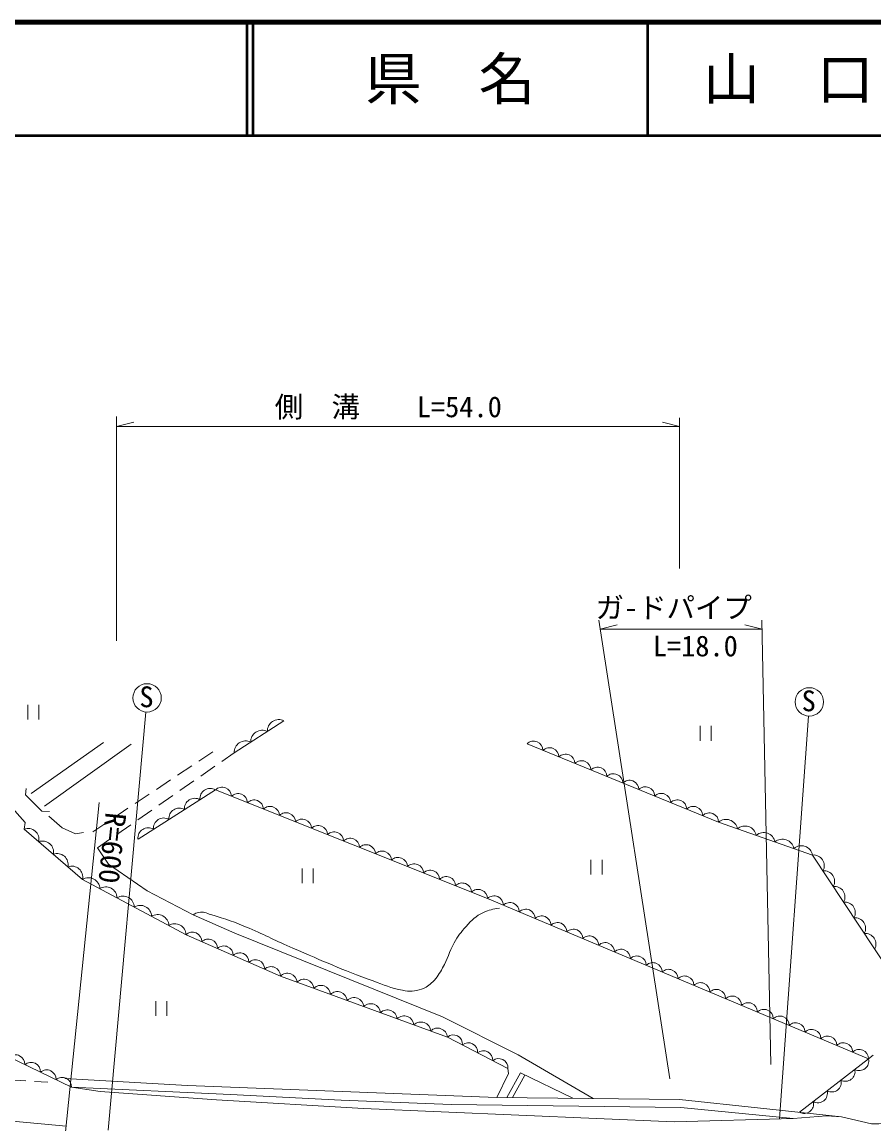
# Model space of a CAD drawing. Units: millimetres, scale not verified. Extents: x 40000 to 680000, y 20000 to 380000.
# Drawn here: x 277960 to 352909, y 283010 to 380000 of the extents above; entities that cross this region are included whole.
import ezdxf
from ezdxf.enums import TextEntityAlignment as Align

# ---------------------------------------------------------------- set-up
doc = ezdxf.new("R2010")
doc.units = ezdxf.units.MM
doc.header["$LTSCALE"] = 1000
for name, color, linetype, lineweight in [('M-BGD', 7, 'Continuous', 13), ('M-STR-HTXT', 7, 'Continuous', 13), ('M-STR-STR1', 1, 'Continuous', 13), ('M-TTL', 2, 'Continuous', 140), ('M-TTL-LINE', 7, 'Continuous', 50)]:
    doc.layers.add(name, color=color, linetype=linetype, lineweight=lineweight)
doc.layers.add('M-TTL-TXT', color=7, linetype='Continuous')
doc.styles.add('ＭＳ ゴシック', font='')
doc.styles.get('ＭＳ ゴシック').set_extended_font_data('MS Gothic')

msp = doc.modelspace()

# ---------------------------------------------------------------- linework, layer by layer
at = {"layer": 'M-BGD'}
for p, q in [((278460, 319909), (278460, 318609)), ((279435, 318609), (279435, 319909)), ((285522, 282455), (288862, 319268)), ((301003, 318488), (296614, 315675)), ((347159, 318910), (344593, 283469)), ((337613, 318042), (337613, 316742)), ((338588, 316742), (338588, 318042)), ((278771, 312110), (285124, 316600)), ((279947, 310979), (287550, 316452)), ((293521, 314955), (294745, 315771)), ((295527, 314919), (296614, 315675)), ((291648, 313708), (292897, 314540)), ((293680, 313634), (294911, 314491)), ((289776, 312460), (291024, 313292)), ((278332, 312544), (278253, 311974)), ((291833, 312349), (293064, 313206)), ((278253, 311974), (279708, 310537)), ((287904, 311213), (289152, 312044)), ((289985, 311065), (291217, 311921)), ((278220, 309539), (276870, 311105)), ((279708, 310537), (280375, 310502)), ((281425, 278730), (284739, 311296)), ((286031, 309965), (287279, 310797)), ((288138, 309780), (289370, 310636)), ((278144, 308961), (278220, 309539)), ((280314, 310114), (281500, 309088)), ((284183, 308733), (285407, 309549)), ((281500, 309088), (282671, 308536)), ((282671, 308536), (283367, 308654)), ((286291, 308495), (287523, 309352)), ((284589, 307311), (285676, 308067)), ((285565, 305891), (284589, 307311)), ((288967, 303524), (285565, 305891)), ((328014, 306273), (328014, 304973)), ((328989, 304973), (328989, 306273)), ((302599, 305497), (302599, 304197)), ((303574, 304197), (303574, 305497)), ((293023, 301424), (288967, 303524)), ((296694, 299817), (293023, 301424)), ((314939, 292443), (296694, 299817)), ((289719, 293815), (289719, 292515)), ((290694, 292515), (290694, 293815)), ((321595, 289100), (314939, 292443)), ((210477, 289530), (281854, 282805)), ((328218, 285247), (321595, 289100)), ((352433, 288753), (352847, 289074)), ((319726, 285340), (320761, 287444)), ((320607, 285331), (321810, 287504)), ((320761, 287444), (320699, 287882)), ((321117, 285325), (322206, 287311)), ((321810, 287504), (326407, 285267)), ((276809, 286899), (278306, 286804)), ((279055, 286757), (280217, 286683)), ((292513, 286400), (281712, 287011)), ((282317, 286248), (296289, 285594)), ((284833, 285871), (282317, 286248)), ((319726, 285340), (292513, 286400)), ((295062, 285148), (284833, 285871)), ((296289, 285594), (306041, 285115)), ((335795, 285164), (319726, 285340)), ((350045, 283641), (335795, 285164)), ((307990, 284364), (295062, 285148)), ((306041, 285115), (315719, 284716)), ((335327, 283212), (307990, 284364)), ((315719, 284716), (335914, 284450)), ((335914, 284450), (345805, 283503)), ((345805, 283503), (335327, 283212)), ((345805, 283503), (348743, 283740)), ((348743, 283740), (350045, 283641)), ((350045, 283641), (352707, 283010))]:
    msp.add_line(p, q, dxfattribs=at)
for points in [[(355701, 294251), (347514, 306682), (339247, 309577), (322385, 316470)], [(346365, 284034), (352433, 288753), (318913, 302855), (294975, 312411), (288161, 308079)], [(320699, 287882), (315376, 290658), (300689, 296027), (292391, 299666), (283283, 304536), (278144, 308961)], [(282317, 286248), (264540, 294833), (258196, 288223)]]:
    msp.add_lwpolyline(points, dxfattribs=at)
for centre in [(288962, 320514), (347224, 320159)]:
    msp.add_circle(centre, 1250, dxfattribs=at)
for centre, radius, start, end in [((300544, 317594), 1005, 62.82155, 182.49851), ((299081, 316657), 1005, 62.82155, 182.49851), ((297618, 315719), 1005, 62.82155, 182.49851), ((322964, 315881), 826, 1.01695, 134.51632), ((324369, 315306), 826, 1.01695, 134.51632), ((325774, 314732), 826, 1.01695, 134.51632), ((327179, 314158), 826, 1.01695, 134.51632), ((328584, 313583), 826, 1.01695, 134.51632), ((329990, 313009), 826, 1.01695, 134.51632), ((294509, 311638), 902, 58.91292, 185.98295), ((295559, 311828), 825, 1.42386, 135.05269), ((331395, 312434), 826, 1.01695, 134.51632), ((332800, 311860), 826, 1.01695, 134.51632), ((293147, 310772), 902, 58.91292, 185.98295), ((296967, 311266), 825, 1.42386, 135.05269), ((298375, 310704), 825, 1.42386, 135.05269), ((334205, 311286), 826, 1.01695, 134.51632), ((335610, 310711), 826, 1.01695, 134.51632), ((291784, 309905), 902, 58.91292, 185.98295), ((299783, 310142), 825, 1.42386, 135.05269), ((301191, 309580), 825, 1.42386, 135.05269), ((337015, 310137), 826, 1.01695, 134.51632), ((338421, 309562), 826, 1.01695, 134.51632), ((290421, 309039), 902, 58.91292, 185.98295), ((302599, 309018), 825, 1.42386, 135.05269), ((339902, 308799), 1017, 11.2619, 130.13332), ((278480, 308053), 969, 348.20504, 110.34018), ((289058, 308173), 902, 58.91292, 185.98295), ((304007, 308455), 825, 1.42386, 135.05269), ((305416, 307893), 825, 1.42386, 135.05269), ((341556, 308220), 1017, 11.2619, 130.13332), ((343209, 307641), 1017, 11.2619, 130.13332), ((279765, 306946), 969, 348.20504, 110.34018), ((306824, 307331), 825, 1.42386, 135.05269), ((308232, 306769), 825, 1.42386, 135.05269), ((344863, 307062), 1017, 11.2619, 130.13332), ((346516, 306483), 1017, 11.2619, 130.13332), ((281050, 305840), 969, 348.20504, 110.34018), ((309640, 306207), 825, 1.42386, 135.05269), ((347606, 305752), 934, 331.05106, 95.69155), ((282335, 304734), 969, 348.20504, 110.34018), ((311048, 305645), 825, 1.42386, 135.05269), ((312456, 305083), 825, 1.42386, 135.05269), ((283811, 303697), 991, 1.55734, 122.1746), ((313864, 304521), 825, 1.42386, 135.05269), ((315272, 303958), 825, 1.42386, 135.05269), ((348516, 304371), 934, 331.05106, 95.69155), ((285328, 302886), 991, 1.55734, 122.1746), ((316680, 303396), 825, 1.42386, 135.05269), ((318089, 302834), 825, 1.42386, 135.05269), ((349426, 302990), 934, 331.05106, 95.69155), ((286846, 302074), 991, 1.55734, 122.1746), ((319486, 302262), 824, 0.33705, 134.03044), ((288364, 301262), 991, 1.55734, 122.1746), ((320882, 301675), 824, 0.33705, 134.03044), ((322279, 301087), 824, 0.33705, 134.03044), ((350335, 301609), 934, 331.05106, 95.69155), ((289882, 300451), 991, 1.55734, 122.1746), ((323676, 300500), 824, 0.33705, 134.03044), ((325072, 299912), 824, 0.33705, 134.03044), ((351245, 300228), 934, 331.05106, 95.69155), ((291400, 299639), 991, 1.55734, 122.1746), ((292954, 299070), 820, 359.29668, 133.34816), ((326469, 299324), 824, 0.33705, 134.03044), ((352155, 298847), 934, 331.05106, 95.69155), ((294337, 298463), 820, 359.29668, 133.34816), ((327866, 298737), 824, 0.33705, 134.03044), ((329262, 298149), 824, 0.33705, 134.03044), ((295720, 297857), 820, 359.29668, 133.34816), ((297103, 297250), 820, 359.29668, 133.34816), ((330659, 297562), 824, 0.33705, 134.03044), ((332056, 296974), 824, 0.33705, 134.03044), ((298486, 296644), 820, 359.29668, 133.34816), ((299868, 296037), 820, 359.29668, 133.34816), ((333452, 296387), 824, 0.33705, 134.03044), ((301299, 295419), 861, 4.72539, 135.11394), ((334849, 295799), 824, 0.33705, 134.03044), ((336246, 295211), 824, 0.33705, 134.03044), ((302768, 294883), 861, 4.72539, 135.11394), ((304236, 294346), 861, 4.72539, 135.11394), ((337642, 294624), 824, 0.33705, 134.03044), ((339039, 294036), 824, 0.33705, 134.03044), ((305705, 293809), 861, 4.72539, 135.11394), ((307174, 293272), 861, 4.72539, 135.11394), ((340436, 293449), 824, 0.33705, 134.03044), ((308643, 292735), 861, 4.72539, 135.11394), ((310111, 292198), 861, 4.72539, 135.11394), ((341832, 292861), 824, 0.33705, 134.03044), ((343229, 292274), 824, 0.33705, 134.03044), ((311580, 291661), 861, 4.72539, 135.11394), ((313049, 291124), 861, 4.72539, 135.11394), ((344626, 291686), 824, 0.33705, 134.03044), ((314518, 290587), 861, 4.72539, 135.11394), ((346022, 291098), 824, 0.33705, 134.03044), ((347419, 290511), 824, 0.33705, 134.03044), ((315897, 290033), 813, 355.10797, 129.80697), ((317228, 289339), 813, 355.10797, 129.80697), ((348816, 289923), 824, 0.33705, 134.03044), ((350213, 289336), 824, 0.33705, 134.03044), ((277388, 288266), 826, 357.49297, 130.95711), ((318558, 288645), 813, 355.10797, 129.80697), ((351609, 288748), 824, 0.33705, 134.03044), ((278756, 287605), 826, 357.49297, 130.95711), ((319889, 287951), 813, 355.10797, 129.80697), ((351617, 288550), 841, 241.78469, 13.95033), ((280123, 286945), 826, 357.49297, 130.95711), ((281491, 286285), 826, 357.49297, 130.95711), ((350403, 287607), 841, 241.78469, 13.95033), ((349190, 286663), 841, 241.78469, 13.95033), ((347976, 285719), 841, 241.78469, 13.95033), ((346762, 284775), 841, 241.78469, 13.95033)]:
    msp.add_arc(centre, radius, start, end, dxfattribs=at)
msp.add_open_spline([(293023, 301424), (293209, 301546), (293313, 301585), (293517, 301635), (293922, 301735), (294167, 301558), (294569, 301442), (295908, 301055), (296646, 300785), (297929, 300239), (299452, 299592), (300264, 299135), (301786, 298484), (304523, 297312), (306042, 296610), (308842, 295598), (309842, 295237), (310391, 294971), (311435, 294777), (312079, 294656), (312485, 294675), (313110, 294873), (313550, 295013), (313758, 295214), (314092, 295533), (314512, 295935), (314670, 296238), (314961, 296741), (315439, 297563), (315514, 298123), (315980, 298951), (316322, 299560), (316558, 299883), (317027, 300400), (317540, 300968), (317857, 301314), (318556, 301624), (319074, 301854), (319336, 301914), (319957, 301995)], degree=3, knots=[0, 0, 0, 0, 1, 1, 1, 2, 2, 2, 3, 3, 3, 4, 4, 4, 5, 5, 5, 6, 6, 6, 7, 7, 7, 8, 8, 8, 9, 9, 9, 10, 10, 10, 11, 11, 11, 12, 12, 12, 13, 13, 13, 13], dxfattribs=at)
at = {"layer": 'M-STR-HTXT'}
for p, q in [((286284, 325549), (286284, 345284)), ((286284, 344395), (287784, 344770)), ((286284, 344395), (335816, 344395)), ((335816, 344395), (334316, 344770)), ((335816, 331912), (335816, 345158)), ((328702, 327359), (334953, 286990)), ((328823, 326576), (330323, 326951)), ((343064, 326576), (341564, 326951)), ((343048, 327359), (343845, 288249)), ((328823, 326576), (343064, 326576))]:
    msp.add_line(p, q, dxfattribs=at)
at = {"layer": 'M-STR-STR1'}
msp.add_arc((326902, 1145353), 862729, 271.71401, 273.06482, dxfattribs=at)
at = {"layer": 'M-TTL'}
msp.add_line((680000, 380000), (40000, 380000), dxfattribs=at)
at = {"layer": 'M-TTL-LINE'}
for p, q in [((297750, 380000), (297750, 370000)), ((298250, 380000), (298250, 370000)), ((333000, 380000), (333000, 370000)), ((40000, 370000), (680000, 370000))]:
    msp.add_line(p, q, dxfattribs=at)

# ---------------------------------------------------------------- texts
at = {"layer": 'M-BGD', "style": 'ＭＳ ゴシック'}
for p in [(288283, 319140), (346546, 318785)]:
    msp.add_text('S', height=1833, dxfattribs=at).set_placement(p, align=Align.BOTTOM_LEFT)
msp.add_text('R=600', height=1833, rotation=264.191, dxfattribs=at).set_placement((284765, 310546), align=Align.BOTTOM_LEFT)
at = {"layer": 'M-STR-HTXT', "style": 'ＭＳ ゴシック'}
for s, p in [('側\u3000溝\u3000\u3000L=54.0', (300188, 344665)), ('ガ-ドパイプ', (328418, 326989)), ('L=18.0', (333451, 323617))]:
    msp.add_text(s, height=1833, dxfattribs=at).set_placement(p, align=Align.BOTTOM_LEFT)
at = {"layer": 'M-TTL-TXT', "style": 'ＭＳ ゴシック'}
for s, p in [('県\u3000名', (315625, 375000)), ('山\u3000口\u3000県', (350375, 375000))]:
    msp.add_text(s, height=3666, dxfattribs=at).set_placement(p, align=Align.MIDDLE_CENTER)

doc.saveas('drawing.dxf')
